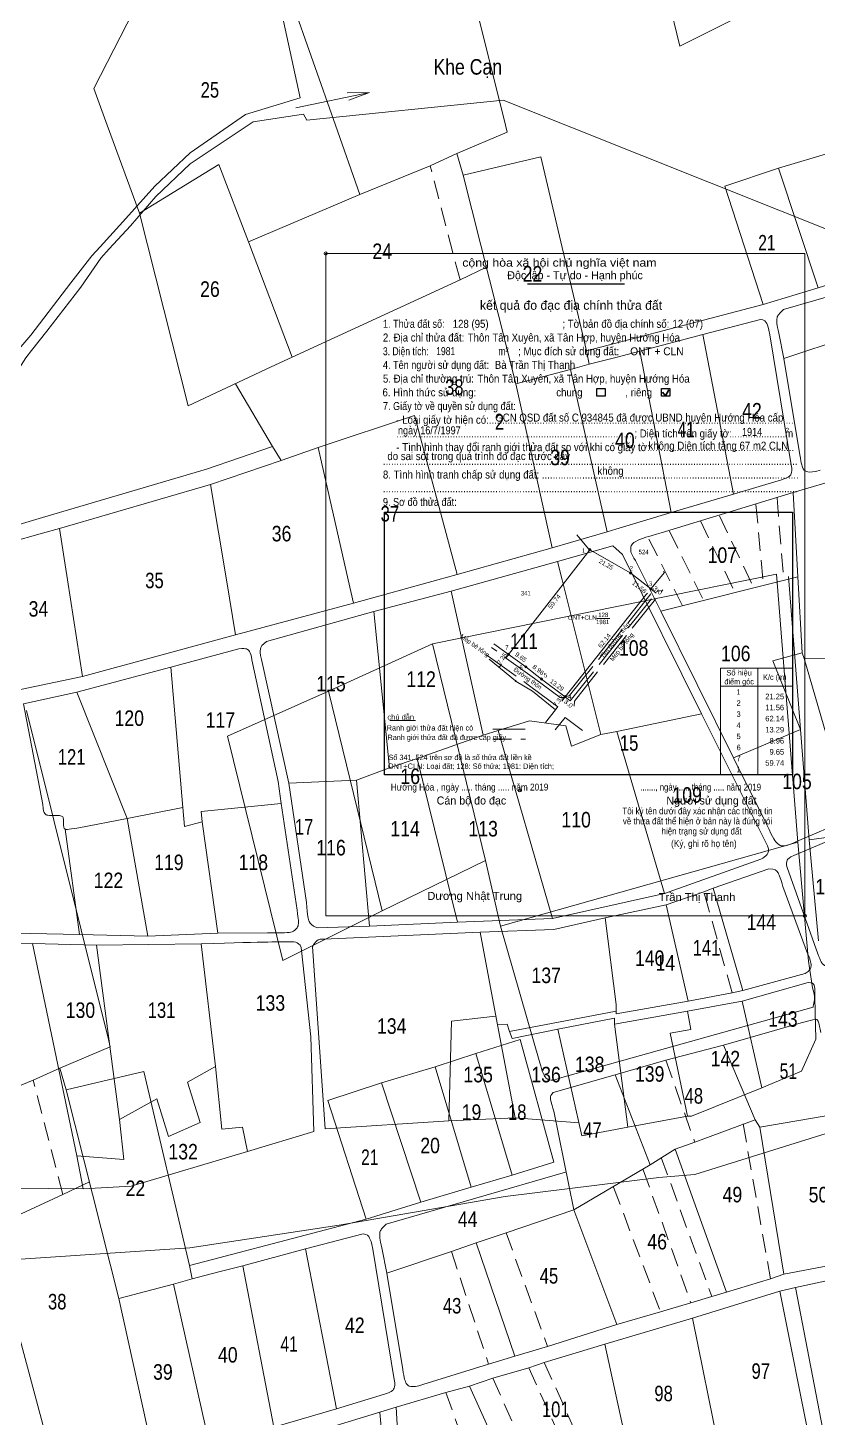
# Model space of a CAD drawing. Header units: metres. Extents: x 550675 to 552313, y 1840051 to 1841549.
# Drawn here: x 551223 to 551579, y 1840401 to 1841029 of the extents above; entities that cross this region are included whole.
import ezdxf
from ezdxf.enums import TextEntityAlignment as Align

# ---------------------------------------------------------------- set-up
doc = ezdxf.new("R2010")
doc.units = ezdxf.units.M
doc.header["$LTSCALE"] = 2.8
doc.header["$PDMODE"] = 32
doc.header["$PDSIZE"] = 1.4
for name, pattern in [('DOT_DASHED', [7.7, 5, -1.2, 0.3, -1.2]), ('DOTTED', [1.5, 0.3, -1.2]), ('LONG_DASHED', [7.5, 6, -1.5]), ('MEDIUM_DASHED', [4.5, 3, -1.5])]:
    doc.linetypes.add(name, pattern=pattern)
for name, color, linetype, lineweight in [('1', 7, 'Continuous', 13), ('10', 7, 'Continuous', 13), ('17', 7, 'Continuous', 13), ('2', 7, 'Continuous', 13), ('23', 7, 'Continuous', 13), ('25', 7, 'Continuous', 13), ('32', 7, 'LONG_DASHED', 13), ('6', 7, 'Continuous', 13), ('63', 7, 'Continuous', 13)]:
    doc.layers.add(name, color=color, linetype=linetype, lineweight=lineweight)

msp = doc.modelspace()

# ---------------------------------------------------------------- hatches: boundary and pattern name
at = {"layer": '63'}
for points in [[(551476.39, 1840793.07, 1), (551475.39, 1840793.07, 1)], [(551494.87, 1840782.57, 1), (551493.87, 1840782.57, 1)], [(551503.95, 1840775.42, 1), (551502.95, 1840775.42, 1)], [(551439.73, 1840745.9, 1), (551438.73, 1840745.9, 1)], [(551447.58, 1840740.28, 1), (551446.58, 1840740.28, 1)], [(551454.62, 1840734.73, 1), (551453.62, 1840734.73, 1)], [(551465.27, 1840726.78, 1), (551464.27, 1840726.78, 1)]]:
    msp.add_hatch(color=256, dxfattribs=at).paths.add_polyline_path(points)

# ---------------------------------------------------------------- linework, layer by layer
at = {"layer": '1'}
for q in [(551470.04, 1840799.85), (551475.53, 1840793.27)]:
    msp.add_line((551470.86, 1840798.89), q, dxfattribs=at)
msp.add_lwpolyline([(551475.89, 1840793.07), (551494.37, 1840782.57), (551503.45, 1840775.42)], dxfattribs=at)
at = {"layer": '10'}
msp.add_line((551460.25, 1840711.88), (551464.78, 1840717.37), dxfattribs=at)
for points in [[(551509.54, 1840782.84), (551503.45, 1840775.42), (551494.37, 1840782.57), (551475.53, 1840793.27)], [(551509.18, 1840783.2), (551509.54, 1840782.84), (551509.58, 1840782.89)]]:
    msp.add_lwpolyline(points, dxfattribs=at)
at = {"layer": '17'}
msp.add_line((551385.73, 1840716.07), (551397.32, 1840716.07), dxfattribs=at)
at = {"layer": '2', "lineweight": 25}
for p, q in [((551447.81, 1840913.01), (551491.49, 1840913.01)), ((551383.31, 1840809.98), (551567.21, 1840809.98)), ((551567.21, 1840809.98), (551567.21, 1840691.61))]:
    msp.add_line(p, q, dxfattribs=at)
at = {"layer": '2', "lineweight": 35}
for p, q in [((551508.73, 1840864.18), (551509.96, 1840862.58)), ((551509.96, 1840862.58), (551511.46, 1840865.26))]:
    msp.add_line(p, q, dxfattribs=at)
at = {"layer": '2'}
for p, q in [((551442.37, 1840733.9), (551430.58, 1840743.7)), ((551472.68, 1840711.48), (551464.78, 1840717.37))]:
    msp.add_line(p, q, dxfattribs=at)
at = {"layer": '2', "linetype": 'DOT_DASHED', "lineweight": 40}
msp.add_line((551442.78, 1840733.65), (551442.37, 1840733.9), dxfattribs=at)
at = {"layer": '2'}
msp.add_lwpolyline([(551356.83, 1840926.71), (551572.84, 1840926.71), (551572.84, 1840627.94), (551356.83, 1840627.94)], close=True, dxfattribs=at)
at = {"layer": '2', "lineweight": 25}
for points in [[(551479.06, 1840865.77), (551482.77, 1840865.77), (551482.77, 1840862.31), (551479.06, 1840862.31)], [(551508.25, 1840865.77), (551511.96, 1840865.77), (551511.96, 1840862.31), (551508.25, 1840862.31)]]:
    msp.add_lwpolyline(points, close=True, dxfattribs=at)
msp.add_lwpolyline([(551567.21, 1840691.61), (551383.31, 1840691.61), (551383.31, 1840809.98)], dxfattribs=at)
at = {"layer": '2'}
for points in [[(551464.77, 1840726.78), (551454.12, 1840734.73), (551447.08, 1840740.28), (551432.71, 1840750.57)], [(551460.44, 1840720.87), (551450.06, 1840729.25), (551442.78, 1840733.65)]]:
    msp.add_lwpolyline(points, dxfattribs=at)
for p in [(551356.83, 1840926.71), (551572.84, 1840627.94)]:
    msp.add_point(p, dxfattribs=at)
at = {"layer": '23'}
msp.add_line((551455.89, 1840715.2), (551460.44, 1840720.87), dxfattribs=at)
at = {"layer": '25'}
for p, q in [((551315.16, 1841136.95), (551345.33, 1840996.98)), ((551516.5, 1841020.31), (551491.65, 1841121.51)), ((551252.25, 1841001.2), (551276.69, 1841048.76)), ((551516.5, 1841020.31), (551561.26, 1841042.72)), ((551258.31, 1840984.66), (551252.25, 1841001.2)), ((551376.63, 1840999.36), (551343.4, 1840992.4)), ((551366.56, 1840999.12), (551376.63, 1840999.36)), ((551367.25, 1840995.88), (551376.63, 1840999.36)), ((551436.8, 1840995.93), (551782.39, 1840857.87)), ((551324.1, 1840986.15), (551346.86, 1840989.62)), ((551272.85, 1840944.94), (551258.31, 1840984.66)), ((551324.1, 1840986.15), (551295.81, 1840967.19)), ((551438.69, 1840981.43), (551415.95, 1840971.78)), ((551403.95, 1840966.33), (551415.95, 1840971.78)), ((551415.95, 1840971.78), (551418.82, 1840962.06)), ((551418.82, 1840962.06), (551453.87, 1840970.3)), ((551453.87, 1840970.3), (551474.46, 1840882.75)), ((551308.65, 1840966.88), (551272.85, 1840944.94)), ((551372.29, 1840953.37), (551403.95, 1840966.33)), ((551561, 1840965.2), (551578.81, 1840911.27)), ((551418.82, 1840962.06), (551442.55, 1840867.93)), ((551536.79, 1840957.11), (551554.1, 1840903.71)), ((551322.02, 1840932.04), (551372.29, 1840953.37)), ((551272.85, 1840944.94), (551294.8, 1840857.99)), ((551429.32, 1840920.51), (551417.39, 1840914.79)), ((551563.18, 1840901.41), (551644.01, 1840924.82)), ((551241.96, 1840913.5), (551223.86, 1840889.94)), ((551341.73, 1840879.94), (551417.39, 1840914.79)), ((551578.81, 1840911.27), (551601.4, 1840918.15)), ((551246.43, 1840911.57), (551231.07, 1840891.66)), ((551554.1, 1840903.71), (551578.81, 1840911.27)), ((551487.62, 1840886.22), (551554.1, 1840903.71)), ((551552.79, 1840896.96), (551526.81, 1840890.24)), ((551223.86, 1840889.94), (551211.43, 1840875.31)), ((551231.07, 1840891.66), (551224.26, 1840882.92)), ((551526.81, 1840890.24), (551498.46, 1840882.65)), ((551526.81, 1840890.24), (551540.74, 1840818.15)), ((551566.66, 1840831.35), (551557.06, 1840890.04)), ((551561.09, 1840890.77), (551563.36, 1840879.3)), ((551592.53, 1840889.12), (551563.36, 1840879.3)), ((551474.46, 1840882.75), (551487.62, 1840886.22)), ((551475.68, 1840876.73), (551474.46, 1840882.75)), ((551498.46, 1840882.65), (551512.51, 1840809.87)), ((551467.2, 1840874.34), (551475.68, 1840876.73)), ((551563.36, 1840879.3), (551570.61, 1840835.9)), ((551442.55, 1840867.93), (551467.2, 1840874.34)), ((551467.2, 1840874.34), (551483.68, 1840801.2)), ((551316.11, 1840867.94), (551332.9, 1840839.65)), ((551442.55, 1840867.93), (551458.88, 1840793.98)), ((551353.5, 1840839.19), (551396.9, 1840853.71)), ((551396.9, 1840853.71), (551416.17, 1840781.93)), ((551332.9, 1840839.65), (551303.18, 1840829.4)), ((551336.76, 1840833.35), (551332.9, 1840839.65)), ((551353.5, 1840839.19), (551336.76, 1840833.35)), ((551353.5, 1840839.19), (551366.95, 1840779.53)), ((551304.91, 1840822.46), (551336.76, 1840833.35)), ((551303.18, 1840829.4), (551229.24, 1840807.58)), ((551589.94, 1840825.48), (551567.64, 1840818.87)), ((551236.84, 1840802.73), (551304.91, 1840822.46)), ((551304.91, 1840822.46), (551312.09, 1840779.53)), ((551567.64, 1840818.87), (551508.07, 1840800.64)), ((551540.74, 1840818.15), (551562.36, 1840824.67)), ((551567.64, 1840818.87), (551569.62, 1840780.81)), ((551512.51, 1840809.87), (551540.74, 1840818.15)), ((551229.24, 1840807.58), (551089.66, 1840766.38)), ((551487.62, 1840802.39), (551512.51, 1840809.87)), ((551236.84, 1840802.73), (551240.42, 1840779.53)), ((551458.88, 1840793.98), (551483.68, 1840801.2)), ((551483.68, 1840801.2), (551487.62, 1840802.39)), ((551416.17, 1840781.93), (551458.88, 1840793.98)), ((551486.26, 1840794.92), (551461.41, 1840787.76)), ((551486.26, 1840794.92), (551487.62, 1840793.69)), ((551487.62, 1840793.69), (551490.63, 1840790.96)), ((551461.41, 1840787.76), (551463.46, 1840779.53)), ((551526.26, 1840719.07), (551490.63, 1840790.96)), ((551507.86, 1840765.36), (551496.45, 1840788.17)), ((551405.02, 1840750.58), (551560, 1840782.01)), ((551565.54, 1840781.01), (551574.81, 1840662.16)), ((551240.42, 1840779.53), (551247.16, 1840735.85)), ((551312.09, 1840779.53), (551316.24, 1840754.72)), ((551366.95, 1840779.53), (551369.31, 1840769.05)), ((551463.46, 1840779.53), (551480.83, 1840709.7)), ((551507.86, 1840765.36), (551569.62, 1840780.81)), ((551569.62, 1840780.81), (551571.61, 1840746.56)), ((551369.31, 1840769.05), (551316.24, 1840754.72)), ((551330.1, 1840751.62), (551378.61, 1840765.21)), ((551378.61, 1840765.21), (551385.55, 1840694.63)), ((551507.86, 1840765.36), (551540.69, 1840699.17)), ((551316.24, 1840754.72), (551247.16, 1840735.85)), ((551358.04, 1840729.22), (551405.02, 1840750.58)), ((551405.02, 1840750.58), (551428.85, 1840652.9)), ((551286.98, 1840740.04), (551317.63, 1840748.35)), ((551335.4, 1840688.55), (551323.59, 1840743.47)), ((551327.91, 1840743.64), (551340.17, 1840687.86)), ((551572.48, 1840744.03), (551605.79, 1840743.62)), ((551572.48, 1840744.03), (551593.4, 1840671.9)), ((551244.66, 1840728.86), (551286.98, 1840740.04)), ((551286.98, 1840740.04), (551292.45, 1840676.74)), ((551558.41, 1840743.01), (551570.86, 1840711.92)), ((551247.16, 1840735.85), (551216.47, 1840729.39)), ((551220.63, 1840723.56), (551244.66, 1840728.86)), ((551312.64, 1840708.97), (551358.04, 1840729.22)), ((551382.25, 1840630.18), (551358.04, 1840729.22)), ((551229.37, 1840678.1), (551220.63, 1840723.56)), ((551488.14, 1840711.07), (551526.26, 1840719.07)), ((551555.99, 1840659.51), (551526.26, 1840719.07)), ((551448.74, 1840715.95), (551434.66, 1840711.48)), ((551465.14, 1840713.61), (551448.74, 1840715.95)), ((551467.68, 1840704.51), (551465.14, 1840713.61)), ((551337.49, 1840607.77), (551312.64, 1840708.97)), ((551427.76, 1840709.5), (551398.15, 1840698.93)), ((551434.66, 1840711.48), (551427.76, 1840709.5)), ((551434.66, 1840711.48), (551459.03, 1840626.71)), ((551480.83, 1840709.7), (551467.68, 1840704.51)), ((551488.14, 1840711.07), (551480.83, 1840709.7)), ((551488.14, 1840711.07), (551509.53, 1840637.94)), ((551570.86, 1840711.92), (551540.69, 1840699.17)), ((551385.55, 1840694.63), (551370.77, 1840689.09)), ((551398.15, 1840698.93), (551385.55, 1840694.63)), ((551398.15, 1840698.93), (551416.28, 1840625.01)), ((551540.69, 1840699.17), (551555.67, 1840669.03)), ((551335.4, 1840688.55), (551336.82, 1840678.64)), ((551370.77, 1840689.09), (551340.17, 1840687.86)), ((551340.17, 1840687.86), (551348.14, 1840633.96)), ((551370.77, 1840689.09), (551376.65, 1840623.25)), ((551292.45, 1840676.74), (551267.35, 1840671.9)), ((551293.26, 1840668.25), (551292.45, 1840676.74)), ((551300.73, 1840675.06), (551336.82, 1840678.64)), ((551301.09, 1840670.38), (551300.73, 1840675.06)), ((551343.91, 1840630.5), (551336.82, 1840678.64)), ((551267.35, 1840671.9), (551245.56, 1840667.66)), ((551293.26, 1840668.25), (551301.09, 1840670.38)), ((551308.19, 1840620.14), (551301.09, 1840670.38)), ((551593.4, 1840671.9), (551569.02, 1840661.53)), ((551239.32, 1840667.1), (551245.81, 1840619.46)), ((551591.32, 1840665.04), (551567.87, 1840655.22)), ((551574.81, 1840662.16), (551606.84, 1840666.7)), ((551574.81, 1840662.16), (551578.97, 1840616.68)), ((551435.59, 1840623.3), (551569.65, 1840661.2)), ((551382.25, 1840630.18), (551428.85, 1840652.9)), ((551428.85, 1840652.9), (551435.59, 1840623.3)), ((551509.53, 1840637.94), (551553.02, 1840653.45)), ((551564.83, 1840649.69), (551578.74, 1840610.76)), ((551531.58, 1840640.44), (551556.62, 1840649.17)), ((551459.03, 1840626.71), (551509.53, 1840637.94)), ((551510.34, 1840632.96), (551527.35, 1840638.75)), ((551527.35, 1840638.75), (551531.58, 1840640.44)), ((551531.58, 1840640.44), (551544.86, 1840594.32)), ((551574, 1840610.98), (551562.97, 1840641.14)), ((551482.78, 1840627.09), (551510.34, 1840632.96)), ((551510.34, 1840632.96), (551520.22, 1840589.43)), ((551337.49, 1840607.77), (551382.25, 1840630.18)), ((551376.65, 1840623.25), (551416.28, 1840625.01)), ((551416.28, 1840625.01), (551459.03, 1840626.71)), ((551459.63, 1840621.78), (551482.78, 1840627.09)), ((551482.78, 1840627.09), (551487.85, 1840587.88)), ((551205.16, 1840620.36), (551245.81, 1840619.46)), ((551245.81, 1840619.46), (551276.69, 1840618.83)), ((551276.69, 1840618.83), (551308.19, 1840620.14)), ((551308.19, 1840620.14), (551330.54, 1840620.24)), ((551352.93, 1840622.47), (551376.65, 1840623.25)), ((551356.07, 1840617.41), (551426.55, 1840620.56)), ((551426.55, 1840620.56), (551459.63, 1840621.78)), ((551434.33, 1840578.72), (551426.55, 1840620.56)), ((551435.59, 1840623.3), (551453.4, 1840561.7)), ((551197.99, 1840615.18), (551224.73, 1840615.39)), ((551224.73, 1840615.39), (551244.6, 1840519.66)), ((551253.51, 1840614.72), (551263.83, 1840536.06)), ((551300.7, 1840615.34), (551307.09, 1840560)), ((551350.82, 1840614.09), (551356.55, 1840531.86)), ((551544.86, 1840594.32), (551572.94, 1840601.86)), ((551520.22, 1840589.43), (551540.03, 1840593.18)), ((551540.03, 1840593.18), (551544.86, 1840594.32)), ((551574.38, 1840597.87), (551544.57, 1840589.47)), ((551462.23, 1840554.74), (551576.56, 1840586.69)), ((551487.85, 1840583.68), (551520.22, 1840589.43)), ((551487.85, 1840583.68), (551487.85, 1840587.88)), ((551544.57, 1840589.47), (551519.97, 1840584.88)), ((551544.57, 1840589.47), (551553.46, 1840550.36)), ((551577.81, 1840572.36), (551577.32, 1840590.91)), ((551412.29, 1840535.47), (551413.56, 1840580.43)), ((551413.56, 1840580.43), (551433.46, 1840582.66)), ((551487.82, 1840584.98), (551439.76, 1840575.81)), ((551487.07, 1840581.73), (551461.55, 1840576.79)), ((551519.97, 1840584.88), (551487.07, 1840579.04)), ((551487.07, 1840581.73), (551487.07, 1840579.04)), ((551519.97, 1840584.88), (551521.44, 1840576.65)), ((551571.12, 1840579.66), (551576.45, 1840581.09)), ((551434.33, 1840578.72), (551438.6, 1840579.01)), ((551434.33, 1840578.72), (551442.18, 1840536.88)), ((551461.55, 1840576.79), (551440.93, 1840572.61)), ((551461.55, 1840576.79), (551472.33, 1840528.69)), ((551487.07, 1840579.04), (551493.11, 1840532.58)), ((551521.44, 1840576.65), (551512.09, 1840574.98)), ((551512.09, 1840574.98), (551519.91, 1840537.57)), ((551536.18, 1840569.66), (551571.12, 1840579.66)), ((551259.68, 1840568.89), (551236.94, 1840559.24)), ((551444.55, 1840572.09), (551459.73, 1840516.85)), ((551510.18, 1840562.78), (551536.18, 1840569.66)), ((551536.18, 1840569.66), (551550.52, 1840535.89)), ((551577.81, 1840572.36), (551571.29, 1840557.9)), ((551424.5, 1840565.87), (551440.88, 1840510.98)), ((551487.29, 1840556.15), (551510.18, 1840562.78)), ((551224.94, 1840553.79), (551236.94, 1840559.24)), ((551236.94, 1840559.24), (551239.81, 1840549.52)), ((551239.81, 1840549.52), (551274.86, 1840557.76)), ((551274.86, 1840557.76), (551295.45, 1840470.21)), ((551294.52, 1840552.9), (551307.09, 1840560)), ((551307.09, 1840560), (551310.02, 1840531.65)), ((551406.17, 1840559.85), (551422.39, 1840505.61)), ((551459.42, 1840548.2), (551487.29, 1840556.15)), ((551487.29, 1840556.15), (551503.08, 1840515.62)), ((551553.46, 1840550.36), (551571.29, 1840557.9)), ((551193.28, 1840540.83), (551224.94, 1840553.79)), ((551239.81, 1840549.52), (551263.54, 1840455.39)), ((551381.99, 1840552.66), (551399.8, 1840498.73)), ((551357.78, 1840544.57), (551375.09, 1840491.17)), ((551412.29, 1840535.47), (551442.18, 1840536.88)), ((551470.97, 1840534.54), (551442.18, 1840536.88)), ((551459.62, 1840539.84), (551468.69, 1840495.31)), ((551493.11, 1840532.58), (551519.91, 1840537.57)), ((551552.6, 1840532.68), (551585.95, 1840538.27)), ((551356.55, 1840531.86), (551412.29, 1840535.47)), ((551472.33, 1840528.69), (551493.11, 1840532.58)), ((551523.22, 1840525.78), (551550.52, 1840535.89)), ((551523.32, 1840511.18), (551589.71, 1840532.03)), ((551550.52, 1840535.89), (551552.6, 1840532.68)), ((551552.6, 1840532.68), (551563.35, 1840466.28)), ((551514.4, 1840522.73), (551523.22, 1840525.78)), ((551503.08, 1840515.62), (551514.4, 1840522.73)), ((551537.55, 1840458.2), (551514.4, 1840522.73)), ((551384.17, 1840488.87), (551465, 1840512.28)), ((551440.88, 1840510.98), (551459.73, 1840516.85)), ((551468.69, 1840495.31), (551503.08, 1840515.62)), ((551250.31, 1840507.97), (551238.38, 1840502.25)), ((551399.8, 1840498.73), (551422.39, 1840505.61)), ((551422.39, 1840505.61), (551440.88, 1840510.98)), ((551437.74, 1840501.37), (551506.99, 1840509.94)), ((551506.99, 1840509.94), (551523.32, 1840511.18)), ((551162.72, 1840467.4), (551238.38, 1840502.25)), ((551362.93, 1840488.39), (551437.74, 1840501.37)), ((551375.09, 1840491.17), (551399.8, 1840498.73)), ((551438.14, 1840484.96), (551468.69, 1840495.31)), ((551468.69, 1840495.31), (551488.11, 1840443.53)), ((551308.61, 1840473.68), (551375.09, 1840491.17)), ((551373.78, 1840484.42), (551347.8, 1840477.7)), ((551413.52, 1840476.58), (551424.69, 1840480.37)), ((551424.69, 1840480.37), (551438.14, 1840484.96)), ((551424.69, 1840480.37), (551442.09, 1840429.37)), ((551295.45, 1840470.21), (551308.61, 1840473.68)), ((551347.8, 1840477.7), (551319.45, 1840470.11)), ((551347.8, 1840477.7), (551361.73, 1840405.61)), ((551387.65, 1840418.81), (551378.05, 1840477.5)), ((551382.08, 1840478.23), (551384.35, 1840466.76)), ((551413.52, 1840476.58), (551384.35, 1840466.76)), ((551296.67, 1840464.19), (551295.45, 1840470.21)), ((551319.45, 1840470.11), (551333.5, 1840397.33)), ((551563.35, 1840466.28), (551583.95, 1840470.14)), ((551263.54, 1840455.39), (551288.19, 1840461.8)), ((551288.19, 1840461.8), (551296.67, 1840464.19)), ((551288.19, 1840461.8), (551304.67, 1840388.66)), ((551384.35, 1840466.76), (551391.6, 1840423.36)), ((551537.55, 1840458.2), (551557.32, 1840464.25)), ((551557.32, 1840464.25), (551563.35, 1840466.28)), ((551568.6, 1840460.28), (551592.97, 1840465.55)), ((551263.54, 1840455.39), (551279.87, 1840381.44)), ((551521.42, 1840453.36), (551530.88, 1840456.2)), ((551522.27, 1840446.46), (551561.64, 1840458.6)), ((551530.88, 1840456.2), (551537.55, 1840458.2)), ((551561.64, 1840458.6), (551568.6, 1840460.28)), ((551575.52, 1840388.51), (551561.64, 1840458.6)), ((551568.6, 1840460.28), (551582.5, 1840388.39)), ((551488.11, 1840443.53), (551507.83, 1840449.25)), ((551507.83, 1840449.25), (551521.42, 1840453.36)), ((551456.82, 1840433.73), (551488.11, 1840443.53)), ((551482.74, 1840434.79), (551522.27, 1840446.46)), ((551535.02, 1840382.99), (551522.27, 1840446.46)), ((551217.89, 1840441.17), (551237.16, 1840369.39)), ((551442.09, 1840429.37), (551456.82, 1840433.73)), ((551482.74, 1840434.79), (551455.4, 1840426.49)), ((551492.13, 1840391.2), (551482.74, 1840434.79)), ((551400.68, 1840416.48), (551430.27, 1840425.65)), ((551430.27, 1840425.65), (551442.09, 1840429.37)), ((551448.4, 1840424.05), (551432.16, 1840419.35)), ((551455.4, 1840426.49), (551448.4, 1840424.05)), ((551432.16, 1840419.35), (551421.7, 1840415.79)), ((551361.73, 1840405.61), (551383.35, 1840412.13)), ((551410.93, 1840412.94), (551388.63, 1840406.33)), ((551421.7, 1840415.79), (551410.93, 1840412.94)), ((551421.7, 1840415.79), (551441.71, 1840371.28)), ((551388.63, 1840406.33), (551329.06, 1840388.1)), ((551333.5, 1840397.33), (551361.73, 1840405.61)), ((551388.63, 1840406.33), (551390.61, 1840368.27))]:
    msp.add_line(p, q, dxfattribs=at)
at = {"layer": '25', "linetype": 'MEDIUM_DASHED'}
for p, q in [((551417.39, 1840914.79), (551403.95, 1840966.33)), ((551550.81, 1840813.46), (551554.17, 1840776.65)), ((551560.3, 1840816.48), (551563.31, 1840779.63)), ((551534.36, 1840808.37), (551550.2, 1840774.96)), ((551511.9, 1840801.41), (551526.95, 1840770.59)), ((551525.79, 1840806.05), (551541.84, 1840772.74)), ((551517.69, 1840767.81), (551502.26, 1840798.45)), ((551540.03, 1840593.18), (551527.35, 1840638.75)), ((551510.18, 1840562.78), (551523.22, 1840525.78)), ((551238.38, 1840502.25), (551224.94, 1840553.79)), ((551545.03, 1840534.04), (551557.32, 1840464.25)), ((551508.11, 1840518.98), (551530.88, 1840456.2)), ((551500, 1840513.42), (551521.42, 1840453.36)), ((551486.57, 1840505.54), (551507.83, 1840449.25)), ((551438.14, 1840484.96), (551456.82, 1840433.73)), ((551413.52, 1840476.58), (551430.27, 1840425.65)), ((551448.4, 1840424.05), (551467.65, 1840381.53)), ((551455.4, 1840426.49), (551474.35, 1840384.17)), ((551432.16, 1840419.35), (551451.97, 1840375.33)), ((551410.93, 1840412.94), (551433.5, 1840350.54)), ((551381.29, 1840403.94), (551384.3, 1840367.09))]:
    msp.add_line(p, q, dxfattribs=at)
at = {"layer": '25'}
for points in [[(551400.91, 1841133.17), (551437.89, 1840984.66), (551438.69, 1840981.43)], [(551331.05, 1841070.42), (551361.27, 1840984.66), (551372.29, 1840953.37)], [(551345.33, 1840996.98), (551320.7, 1840989.46), (551295.81, 1840972.07)], [(551346.86, 1840989.62), (551348.33, 1840986.93), (551436.8, 1840995.93)], [(551623.56, 1840984.63), (551603.51, 1840978.41), (551585.18, 1840972.39), (551561, 1840965.2), (551536.79, 1840957.11)], [(551295.81, 1840972.07), (551279.76, 1840957.04), (551265.45, 1840940.98)], [(551295.81, 1840967.19), (551280.27, 1840952.36), (551268.8, 1840939.15), (551259.23, 1840928.75), (551255.47, 1840924.66), (551246.43, 1840911.57)], [(551308.65, 1840966.88), (551322.02, 1840932.04), (551341.73, 1840879.94)], [(551265.45, 1840940.98), (551255.16, 1840929.76), (551251.47, 1840925.73), (551241.96, 1840913.5)], [(551224.26, 1840882.92), (551221.59, 1840879.58), (551213.97, 1840867.58)], [(551498.46, 1840882.65), (551487.62, 1840879.83), (551475.68, 1840876.73)], [(551294.8, 1840857.99), (551332.25, 1840875.58), (551341.73, 1840879.94)], [(551199.22, 1840792.1), (551229.24, 1840800.58), (551236.84, 1840802.73)], [(551413.44, 1840774.44), (551431.76, 1840779.53), (551461.41, 1840787.76)], [(551369.31, 1840769.05), (551407.44, 1840779.53), (551416.17, 1840781.93)], [(551560, 1840782.01), (551569.65, 1840661.2), (551574.48, 1840607.55), (551576.25, 1840595.53)], [(551378.61, 1840765.21), (551413.44, 1840774.44), (551427.76, 1840709.5)], [(551558.41, 1840743.01), (551571.61, 1840746.56), (551572.48, 1840744.03)], [(551244.66, 1840728.86), (551267.35, 1840671.9), (551276.69, 1840618.83)], [(551221.9, 1840720.63), (551258.88, 1840572.12), (551259.68, 1840568.89)], [(551128.5, 1840612.98), (551138.69, 1840505.91), (551247.54, 1840504.81), (551269.2, 1840505.97), (551321.66, 1840521.67), (551351.55, 1840530.62), (551350.09, 1840573.36), (551345.92, 1840612.29)], [(551300.7, 1840615.34), (551253.51, 1840614.72), (551224.73, 1840615.39)], [(551438.6, 1840579.01), (551439.76, 1840575.81), (551440.93, 1840572.61)], [(551444.55, 1840572.09), (551424.5, 1840565.87), (551406.17, 1840559.85), (551381.99, 1840552.66), (551357.78, 1840544.57)], [(551294.52, 1840552.9), (551300.19, 1840534.67), (551286, 1840528.35), (551280.68, 1840545.44), (551263.83, 1840536.06), (551265.91, 1840518.04), (551244.6, 1840519.66), (551247.54, 1840504.81)], [(551519.91, 1840537.57), (551521.74, 1840537.57), (551553.46, 1840550.36)], [(551310.02, 1840531.65), (551319.34, 1840532.63), (551321.66, 1840521.67)], [(551362.93, 1840488.39), (551295.6, 1840478.13), (551082.15, 1840463.87)], [(551319.45, 1840470.11), (551308.61, 1840467.29), (551296.67, 1840464.19)]]:
    msp.add_lwpolyline(points, dxfattribs=at)
for points in [[(551561.09, 1840890.77), (551560.17, 1840894.64), (551560.13, 1840897.72), (551560.68, 1840898.75), (551561.54, 1840899.92), (551563.18, 1840901.41)], [(551552.79, 1840896.96), (551554.68, 1840896.96), (551555.74, 1840895.02), (551556.45, 1840893.45), (551557.06, 1840890.04)], [(551566.66, 1840831.35), (551567.29, 1840829.14), (551566.47, 1840826.85), (551566.47, 1840826.85), (551565.41, 1840825.69), (551562.36, 1840824.67)], [(551579.69, 1840829.02), (551576.96, 1840828.02), (551573.66, 1840828.02), (551572.13, 1840829.09), (551571.22, 1840831.68), (551570.61, 1840835.9)], [(551496.45, 1840788.17), (551494.36, 1840791.44), (551494.36, 1840793.73), (551494.36, 1840795.26), (551496.85, 1840797.34), (551501.88, 1840799.02), (551508.07, 1840800.64)], [(551330.1, 1840751.62), (551328.17, 1840750.32), (551327.15, 1840748.16), (551327.15, 1840746.48), (551327.91, 1840743.64)], [(551317.63, 1840748.35), (551319.71, 1840748.7), (551321.39, 1840748.35), (551322.43, 1840747.58), (551323.32, 1840745.47), (551323.59, 1840743.47)], [(551229.37, 1840678.1), (551229.37, 1840675.44), (551230.43, 1840673.76), (551231.09, 1840673.2), (551235.05, 1840673.2), (551237.59, 1840673.2), (551238.61, 1840672.39), (551238.61, 1840670.81), (551238.61, 1840666.69), (551240.18, 1840666.69), (551245.56, 1840667.66)], [(551569.02, 1840661.53), (551565.62, 1840659.67), (551562.68, 1840659.17), (551560.7, 1840660.08), (551558.61, 1840662.67), (551555.67, 1840669.03)], [(551555.99, 1840659.51), (551556.85, 1840657.33), (551555.99, 1840655.53), (551554.42, 1840654.13), (551553.02, 1840653.45)], [(551564.83, 1840649.69), (551564.34, 1840651.35), (551564.77, 1840653.26), (551565.74, 1840654.15), (551567.87, 1840655.22)], [(551556.62, 1840649.17), (551559.41, 1840649.17), (551560.83, 1840647.64), (551561.9, 1840644.7), (551562.97, 1840641.14)], [(551343.91, 1840630.5), (551344.65, 1840626), (551344.65, 1840623.61), (551343.74, 1840622.19), (551342.42, 1840621.07), (551341.76, 1840620.56), (551337.42, 1840620.24), (551333, 1840620.24), (551330.54, 1840620.24)], [(551352.93, 1840622.47), (551350.4, 1840623.61), (551349.29, 1840625.18), (551348.73, 1840627.52), (551348.14, 1840633.96)], [(551345.92, 1840612.29), (551345.92, 1840614.53), (551343.77, 1840616.21), (551341.81, 1840616.21), (551331.73, 1840616.21), (551300.7, 1840615.34)], [(551350.82, 1840614.09), (551351.96, 1840615.99), (551353.68, 1840617.41), (551354.34, 1840617.41), (551356.07, 1840617.41)], [(551572.94, 1840601.86), (551575.37, 1840603.36), (551576.08, 1840605.29), (551575.22, 1840608.44), (551574, 1840610.98)], [(551584.87, 1840605.72), (551582.85, 1840605.07), (551580.92, 1840605.68), (551580.03, 1840607.31), (551578.74, 1840610.76)], [(551574.38, 1840597.87), (551576.31, 1840597.87), (551577.32, 1840596.96), (551577.32, 1840594.87), (551577.32, 1840590.91)], [(551576.25, 1840595.53), (551577.27, 1840592.13), (551577.27, 1840589.13), (551576.56, 1840587.2), (551576.56, 1840586.69)], [(551576.45, 1840581.09), (551577.61, 1840581.64), (551578.63, 1840580.93), (551579.24, 1840579.71), (551579.98, 1840575.33)], [(551462.23, 1840554.74), (551459.7, 1840553.72), (551457.46, 1840553.72), (551455.79, 1840554.84), (551454.52, 1840557.49), (551453.4, 1840561.7)], [(551459.42, 1840548.2), (551458.37, 1840547.15), (551457.81, 1840545.73), (551458.57, 1840543.95), (551459.62, 1840539.84)], [(551382.08, 1840478.23), (551381.16, 1840482.1), (551381.12, 1840485.18), (551381.67, 1840486.21), (551382.53, 1840487.38), (551384.17, 1840488.87)], [(551373.78, 1840484.42), (551375.67, 1840484.42), (551376.73, 1840482.48), (551377.44, 1840480.91), (551378.05, 1840477.5)], [(551387.65, 1840418.81), (551388.28, 1840416.6), (551387.46, 1840414.31), (551387.46, 1840414.31), (551386.4, 1840413.15), (551383.35, 1840412.13)], [(551400.68, 1840416.48), (551397.95, 1840415.48), (551394.65, 1840415.48), (551393.12, 1840416.55), (551392.21, 1840419.14), (551391.6, 1840423.36)]]:
    msp.add_open_spline(points, degree=3, dxfattribs=at)
msp.add_point((551444.36, 1840684.54), dxfattribs=at)
at = {"layer": '32', "linetype": 'Continuous'}
for p, q in [((551475.89, 1840793.07), (551439.23, 1840745.9)), ((551464.77, 1840726.78), (551501.34, 1840772.83))]:
    msp.add_line(p, q, dxfattribs=at)
at = {"layer": '32'}
for p, q in [((551467.12, 1840724.91), (551506.88, 1840774.97)), ((551468.94, 1840724.8), (551508.82, 1840775)), ((551466.71, 1840727.26), (551503.78, 1840773.51)), ((551429.09, 1840745.86), (551448.74, 1840731.74)), ((551451, 1840735.07), (551431.59, 1840748.96)), ((551461.51, 1840722.16), (551448.74, 1840731.74)), ((551451, 1840735.07), (551462.54, 1840726.46)), ((551464.09, 1840726.45), (551462.54, 1840726.46)), ((551464.09, 1840726.45), (551466.71, 1840727.26)), ((551468.88, 1840722.51), (551468.94, 1840724.8))]:
    msp.add_line(p, q, dxfattribs=at)
at = {"layer": '32', "linetype": 'DOTTED'}
msp.add_line((551501.34, 1840772.83), (551503.45, 1840775.42), dxfattribs=at)
at = {"layer": '6'}
msp.add_line((551432.17, 1840712.13), (551446.79, 1840712.13), dxfattribs=at)
at = {"layer": '6', "linetype": 'MEDIUM_DASHED'}
msp.add_line((551432.15, 1840707.63), (551446.87, 1840707.63), dxfattribs=at)
at = {"layer": '63'}
for p, q in [((551505.75, 1840773.55), (551503.45, 1840775.42)), ((551479.1, 1840762.03), (551484.93, 1840762.03)), ((551437.99, 1840744.17), (551439.23, 1840745.9)), ((551435.01, 1840740.01), (551436.04, 1840741.45)), ((551551.61, 1840739.61), (551551.61, 1840691.61)), ((551551.61, 1840739.61), (551551.61, 1840691.61)), ((551534.81, 1840731.61), (551567.21, 1840731.61)), ((551463.27, 1840724.76), (551464.77, 1840726.78)), ((551467.12, 1840724.91), (551464.77, 1840726.78)), ((551460.39, 1840720.91), (551461.52, 1840722.43))]:
    msp.add_line(p, q, dxfattribs=at)
msp.add_lwpolyline([(551534.81, 1840739.61), (551567.21, 1840739.61), (551567.21, 1840691.61), (551534.81, 1840691.61)], close=True, dxfattribs=at)
for centre in [(551475.89, 1840793.07), (551494.37, 1840782.57), (551503.45, 1840775.42), (551439.23, 1840745.9), (551447.08, 1840740.28), (551454.12, 1840734.73), (551464.77, 1840726.78)]:
    msp.add_circle(centre, 0.5, dxfattribs=at)

# ---------------------------------------------------------------- texts
at = {"layer": '1'}
for s, width, p in [('524', 0.85, (551500.155, 1840791.08)), ('341', 0.8, (551447.035, 1840772.46)), ('ONT+CLN', 0.95, (551472.53, 1840761.49)), ('128', 0.85, (551481.98, 1840762.71)), ('1981', 0.8, (551481.7, 1840759.51))]:
    msp.add_text(s, height=2, dxfattribs=dict(at, width=width)).set_placement(p, align=Align.CENTER)
at = {"layer": '2'}
for s, height, width, p in [('cộng hòa xã hội chủ nghĩa việt nam', 3.606, 1.15, (551418.42, 1840920.8)), ('1. Thửa đất số:', 3.606, 0.85, (551382.65, 1840893.2)), ('128 (95)', 3.61, 0.9, (551414.1, 1840893.2)), ('; Tờ bản đồ địa chính số:', 3.606, 0.9, (551463.55, 1840893.2)), ('12 (07)', 3.61, 0.9, (551513.18, 1840893.24)), ('2. Địa chỉ thửa đất:', 3.606, 0.9, (551382.65, 1840887.01)), ('Thôn Tân Xuyên, xã Tân Hợp, huyện Hướng Hóa', 3.606, 0.9, (551420.87, 1840887.01)), ('3. Diện tích:', 3.606, 0.8, (551382.65, 1840880.83)), ('1981', 3.61, 0.8, (551406.65, 1840880.86)), ('m', 3.606, 0.8, (551434.63, 1840880.83)), ('2', 2.06, 0.8, (551437.87, 1840882.28)), ('; Mục đích sử dụng đất:', 3.606, 0.9, (551443.57, 1840880.83)), ('ONT + CLN', 3.606, 0.95, (551494.13, 1840880.8)), ('4. Tên người sử dụng đất:', 3.606, 0.85, (551382.65, 1840874.65)), ('Bà Trần Thị Thanh', 3.61, 0.9, (551433.08, 1840874.68)), ('5. Địa chỉ thường trú:', 3.606, 0.9, (551382.65, 1840868.47)), ('Thôn Tân Xuyên, xã Tân Hợp, huyện Hướng Hóa', 3.606, 0.9, (551425.22, 1840868.47)), ('6. Hình thức sử dụng:', 3.606, 0.9, (551382.45, 1840862.28)), ('chung                , riêng', 3.606, 0.9, (551460.8, 1840862.28)), ('7. Giấy tờ về quyền sử dụng đất:', 3.606, 0.85, (551382.65, 1840856.11)), ('     - Loại giấy tờ hiện có:..................................................................................................................', 3.606, 0.9, (551382.65, 1840849.92)), ('GCN QSD đất số C 934845 đã được UBND huyện Hướng Hóa cấp', 3.61, 0.9, (551433.28, 1840850.9)), ('     .........................................................................................; Diện tích trên giấy tờ:....................m', 3.606, 0.9, (551382.65, 1840843.74)), ('ngày 16/7/1997', 3.61, 0.85, (551389.42, 1840845.15)), ('1914', 3.61, 0.85, (551544.5, 1840844.45)), ('2', 2.06, 0.8, (551564.18, 1840846.01)), ('     - Tình hình thay đổi ranh giới thửa đất so với khi có giấy tờ:......................................................', 3.606, 0.9, (551382.65, 1840837.56)), ('không Diện tích tăng 67 m2 CLN', 3.61, 0.9, (551502.32, 1840838.22)), ('...........................................................................................................................................................', 3.606, 0.9, (551382.65, 1840831.38)), ('do sai sót trong quá trình đo đạc trước đây', 3.61, 0.9, (551384.66, 1840833.52)), ('8. Tình hình tranh chấp sử dụng đất: ................................................................................................', 3.606, 0.9, (551382.65, 1840825.2)), ('không', 3.606, 0.9, (551479.34, 1840826.9)), ('...........................................................................................................................................................', 3.606, 0.9, (551382.65, 1840819.02)), ('9. Sơ đồ thửa đất:', 3.606, 0.85, (551382.65, 1840812.84)), ('Hướng Hóa , ngày ..... tháng ..... năm 2019', 3.088, 0.9, (551386.18, 1840684.47)), ('......., ngày ..... tháng ..... năm 2019', 3.088, 0.85, (551498.65, 1840684.47)), ('(Ký, ghi rõ họ tên)', 3.091, 0.9, (551512.54, 1840659.02)), ('Dương Nhật Trung', 3.61, 1.05, (551402.64, 1840635.12)), ('Trần Thị Thanh', 3.61, 1.05, (551506.91, 1840634.59))]:
    msp.add_text(s, height=height, dxfattribs=dict(at, width=width)).set_placement(p)
for s, p in [('Độc lập - Tự do - Hạnh phúc', (551438.69, 1840915.12)), ('Cán bộ đo đạc', (551406.86, 1840678.16)), ('Người sử dụng đất', (551510.4, 1840678.16))]:
    msp.add_text(s, height=3.606, dxfattribs=at).set_placement(p)
for s, height, p in [('kết quả đo đạc địa chính thửa đất', 4.121, (551467.46, 1840901.33)), ('.', 1.03, (551572.82, 1840627.39))]:
    msp.add_text(s, height=height, dxfattribs=at).set_placement(p, align=Align.CENTER)
at = {"layer": '2', "width": 0.9}
for s, p in [('Tôi ký tên dưới đây xác nhận các thông tin', (551524.445, 1840673.75)), ('về thửa đất thể hiện ở bản này là đúng vói', (551524.47, 1840669.2)), ('hiện trạng sử dụng đất', (551526.295, 1840664.64))]:
    msp.add_text(s, height=2.979, dxfattribs=at).set_placement(p, align=Align.CENTER)
at = {"layer": '25'}
for s, width, p in [('Khe Cạn', 0.85, (551420.88, 1841007.4)), ('25', 0.8, (551304.64, 1840997.02)), ('21', 0.75, (551555.725, 1840928.1)), ('24', 0.85, (551382.315, 1840924.23)), ('22', 0.85, (551450.065, 1840914.07)), ('26', 0.85, (551304.655, 1840907.16)), ('38', 0.8, (551414.82, 1840862.94)), ('42', 0.85, (551548.985, 1840852.27)), ('2', 0.8, (551435.23, 1840847.19)), ('41', 0.75, (551519.365, 1840843.83)), ('40', 0.85, (551491.715, 1840838.95)), ('39', 0.85, (551462.47, 1840831.22)), ('37', 0.8, (551385.76, 1840805.81)), ('36', 0.85, (551336.945, 1840796.87)), ('107', 0.85, (551535.65, 1840787.16)), ('35', 0.8, (551279.66, 1840775.72)), ('34', 0.85, (551227.345, 1840762.91)), ('111', 0.8, (551446.205, 1840748.3)), ('108', 0.85, (551495.68, 1840745.25)), ('106', 0.85, (551541.695, 1840742.81)), ('112', 0.85, (551399.865, 1840731.23)), ('115', 0.85, (551359.23, 1840729.19)), ('120', 0.85, (551268.275, 1840713.61)), ('117', 0.85, (551309.37, 1840712.8)), ('15', 0.8, (551493.63, 1840702.42)), ('121', 0.8, (551242.305, 1840696.13)), ('16', 0.85, (551394.945, 1840687.37)), ('105', 0.85, (551569.3, 1840685.08)), ('109', 0.85, (551519.77, 1840678.98)), ('110', 0.85, (551469.745, 1840667.8)), ('17', 0.8, (551347.1, 1840664.58)), ('114', 0.85, (551392.635, 1840663.73)), ('113', 0.85, (551427.825, 1840663.73)), ('116', 0.85, (551359.255, 1840655.19)), ('119', 0.85, (551286.15, 1840648.56)), ('118', 0.85, (551324.21, 1840648.56)), ('122', 0.85, (551258.925, 1840640.43)), ('145', 0.85, (551584.19, 1840637.58)), ('144', 0.85, (551553.215, 1840621.58)), ('140', 0.85, (551502.905, 1840605.36)), ('141', 0.8, (551528.515, 1840610.03)), ('14', 0.85, (551509.945, 1840603.22)), ('137', 0.85, (551456.25, 1840597.6)), ('130', 0.85, (551246.275, 1840581.89)), ('131', 0.8, (551282.855, 1840581.89)), ('133', 0.85, (551331.905, 1840585.14)), ('134', 0.85, (551386.605, 1840574.71)), ('143', 0.85, (551562.945, 1840577.91)), ('138', 0.85, (551475.86, 1840557.44)), ('142', 0.85, (551537.015, 1840560.02)), ('135', 0.85, (551425.57, 1840552.83)), ('136', 0.85, (551456.185, 1840552.83)), ('139', 0.85, (551502.9, 1840553.11)), ('51', 0.75, (551565.395, 1840554.39)), ('48', 0.8, (551522.8, 1840543.21)), ('19', 0.85, (551422.59, 1840535.89)), ('18', 0.8, (551443.18, 1840535.89)), ('47', 0.8, (551477.09, 1840527.86)), ('132', 0.85, (551292.575, 1840518.05)), ('20', 0.85, (551403.905, 1840520.84)), ('21', 0.75, (551376.715, 1840515.56)), ('22', 0.85, (551271.055, 1840501.53)), ('49', 0.85, (551540.19, 1840498.68)), ('50', 0.85, (551578.985, 1840498.68)), ('44', 0.85, (551420.835, 1840487.6)), ('46', 0.85, (551506.265, 1840477.44)), ('45', 0.8, (551457.49, 1840462.03)), ('38', 0.8, (551235.81, 1840450.4)), ('43', 0.8, (551413.805, 1840448.55)), ('42', 0.85, (551369.975, 1840439.73)), ('41', 0.75, (551340.355, 1840431.29)), ('40', 0.85, (551312.705, 1840426.41)), ('39', 0.85, (551283.46, 1840418.68)), ('97', 0.8, (551552.97, 1840419.07)), ('98', 0.8, (551509.16, 1840408.96)), ('101', 0.8, (551460.555, 1840401.83))]:
    msp.add_text(s, height=7, dxfattribs=dict(at, width=width)).set_placement(p, align=Align.CENTER)
at = {"layer": '6'}
for s, width, p in [('chú dẫn', 1.05, (551384.68, 1840716.4)), ('Ranh giới thửa đất hiện có ', 0.9, (551384.34, 1840711.53)), ('Ranh giới thửa đất đã được cấp giấy', 0.85, (551384.71, 1840707.23)), ('Số 341, 524 trên sơ đồ là số thửa đất liền kề', 0.85, (551385.18, 1840698.2)), ('ONT+CLN: Loại đất; 128: Số thửa; 1981: Diện tích;', 0.9, (551384.89, 1840694.25))]:
    msp.add_text(s, height=2.4, dxfattribs=dict(at, width=width)).set_placement(p)
at = {"layer": '63'}
for s, height, width, p in [(' 1', 2, 0.75, (551473.78, 1840791.71)), (' 2', 2, 0.85, (551495.37, 1840783.74)), (' 3', 2, 0.8, (551504.03, 1840776.85)), (' 7', 2, 0.8, (551439.31, 1840748.08)), (' 6', 2, 0.85, (551445.65, 1840738.93)), (' 5', 2, 0.8, (551456.73, 1840735.48)), (' 4', 2, 0.85, (551467.6, 1840725.78)), ('21.25', 2.5, 0.85, (551563.51, 1840725.66)), ('11.56', 2.5, 0.85, (551563.51, 1840720.66)), ('62.14', 2.5, 0.85, (551563.51, 1840715.66)), ('13.29', 2.5, 0.85, (551563.51, 1840710.66)), ('8.96', 2.5, 0.85, (551563.51, 1840705.66)), ('9.65', 2.5, 0.85, (551563.51, 1840700.66)), ('59.74', 2.5, 0.85, (551563.51, 1840695.66))]:
    msp.add_text(s, height=height, dxfattribs=dict(at, width=width)).set_placement(p, align=Align.RIGHT)
for s, rotation, p in [('21.25', 330.396, (551482.786, 1840785.603)), ('Tim đường thôn', 51.54, (551488.077, 1840751.668)), ('Mép bê tông', 324.3, (551423.511, 1840749.109)), ('Mép bê tông', 51.54, (551491.1, 1840748.643)), ('Đường thôn', 324.3, (551447.376, 1840734.227))]:
    msp.add_text(s, height=2, rotation=rotation, dxfattribs=at).set_placement(p, align=Align.CENTER)
for s, rotation, width, p in [('11.56', 321.782, 1.1, (551497.606, 1840775.479)), ('3.0', 320.887, 1.2, (551505.859, 1840773.97)), ('59.74', 52.146, 1.1, (551460.729, 1840769.086)), ('62.14', 51.507, 1.1, (551483.264, 1840751.478)), ('7.25', 54.38, 1.05, (551437.167, 1840743.393)), ('9.65', 324.4, 1.05, (551444.263, 1840743.834)), ('8.96', 321.749, 1.1, (551452.061, 1840738.113)), ('13.29', 323.259, 1.05, (551460.462, 1840731.246)), ('7.32', 53.271, 1.1, (551462.509, 1840724.277)), ('3.0', 321.489, 1.15, (551465.612, 1840722.88))]:
    msp.add_text(s, height=2, rotation=rotation, dxfattribs=dict(at, width=width)).set_placement(p, align=Align.CENTER)
for s, width, p in [('Số hiệu', 0.85, (551543.21, 1840736.36)), ('điểm góc', 0.9, (551543.21, 1840732.36)), ('K/c (m)', 0.95, (551559.31, 1840734.36)), (' 2', 0.85, (551542.51, 1840722.66)), (' 1', 0.75, (551542.505, 1840727.66)), (' 3', 0.8, (551542.51, 1840717.66)), (' 4', 0.85, (551542.505, 1840712.66)), (' 5', 0.8, (551542.51, 1840707.66)), (' 6', 0.85, (551542.51, 1840702.66)), (' 7', 0.8, (551542.51, 1840697.66)), (' 1', 0.75, (551542.505, 1840692.66))]:
    msp.add_text(s, height=2.5, dxfattribs=dict(at, width=width)).set_placement(p, align=Align.CENTER)

doc.saveas('drawing.dxf')
